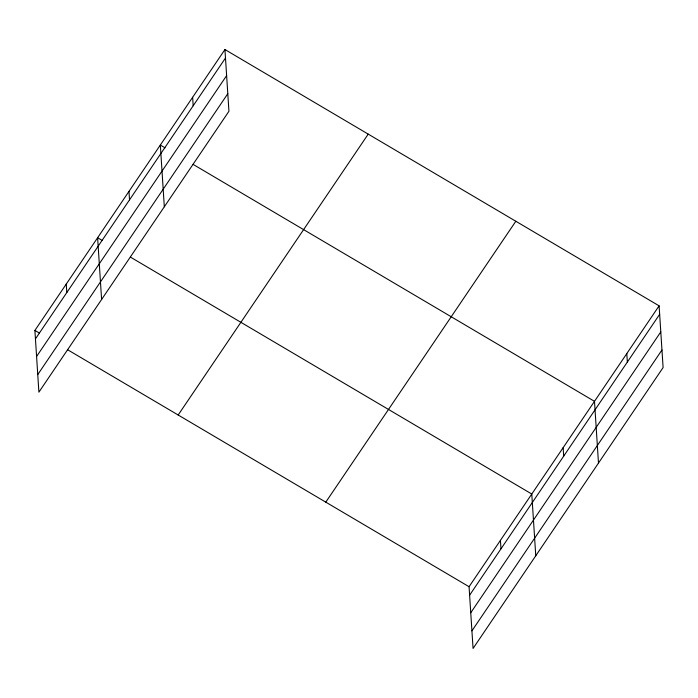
<?xml version="1.0" encoding="UTF-8"?>
<svg xmlns="http://www.w3.org/2000/svg" width="698" height="698" viewBox="0 0 698 698"><rect width="100%" height="100%" fill="white"/><g stroke="black" fill="none" stroke-linecap="round" stroke-linejoin="round"><path stroke-width="1.05" d="M224.939 49.541L228.935 111.279L38.896 392.163L34.9 330.433L224.939 49.541L659.104 305.837L663.1 367.567L473.061 648.459L469.065 586.721L659.104 305.837M35.45 338.905L225.489 58.013M36.584 356.477L226.632 75.593M37.753 374.59L227.801 93.698M178.173 415.005L368.221 134.121M325.791 502.15L515.831 221.257M469.614 595.193L659.654 314.309M470.749 612.774L660.797 331.882M471.918 630.879L661.966 349.995M165.007 147.81L160.331 145.044L164.318 206.782M193.102 164.388L594.495 401.333L598.483 463.071M102.301 240.505L97.615 237.739L101.603 299.468M130.386 257.082L531.78 494.027L535.767 555.765M34.9 330.433L39.585 333.19M67.671 349.777L469.065 586.721M626.804 353.589L627.345 362.061M563.138 447.68L563.687 456.16M500.422 540.374L500.972 548.846M192.639 97.292L193.18 105.764M128.973 191.392L129.523 199.864M66.258 284.086L66.807 292.558"/></g></svg>
